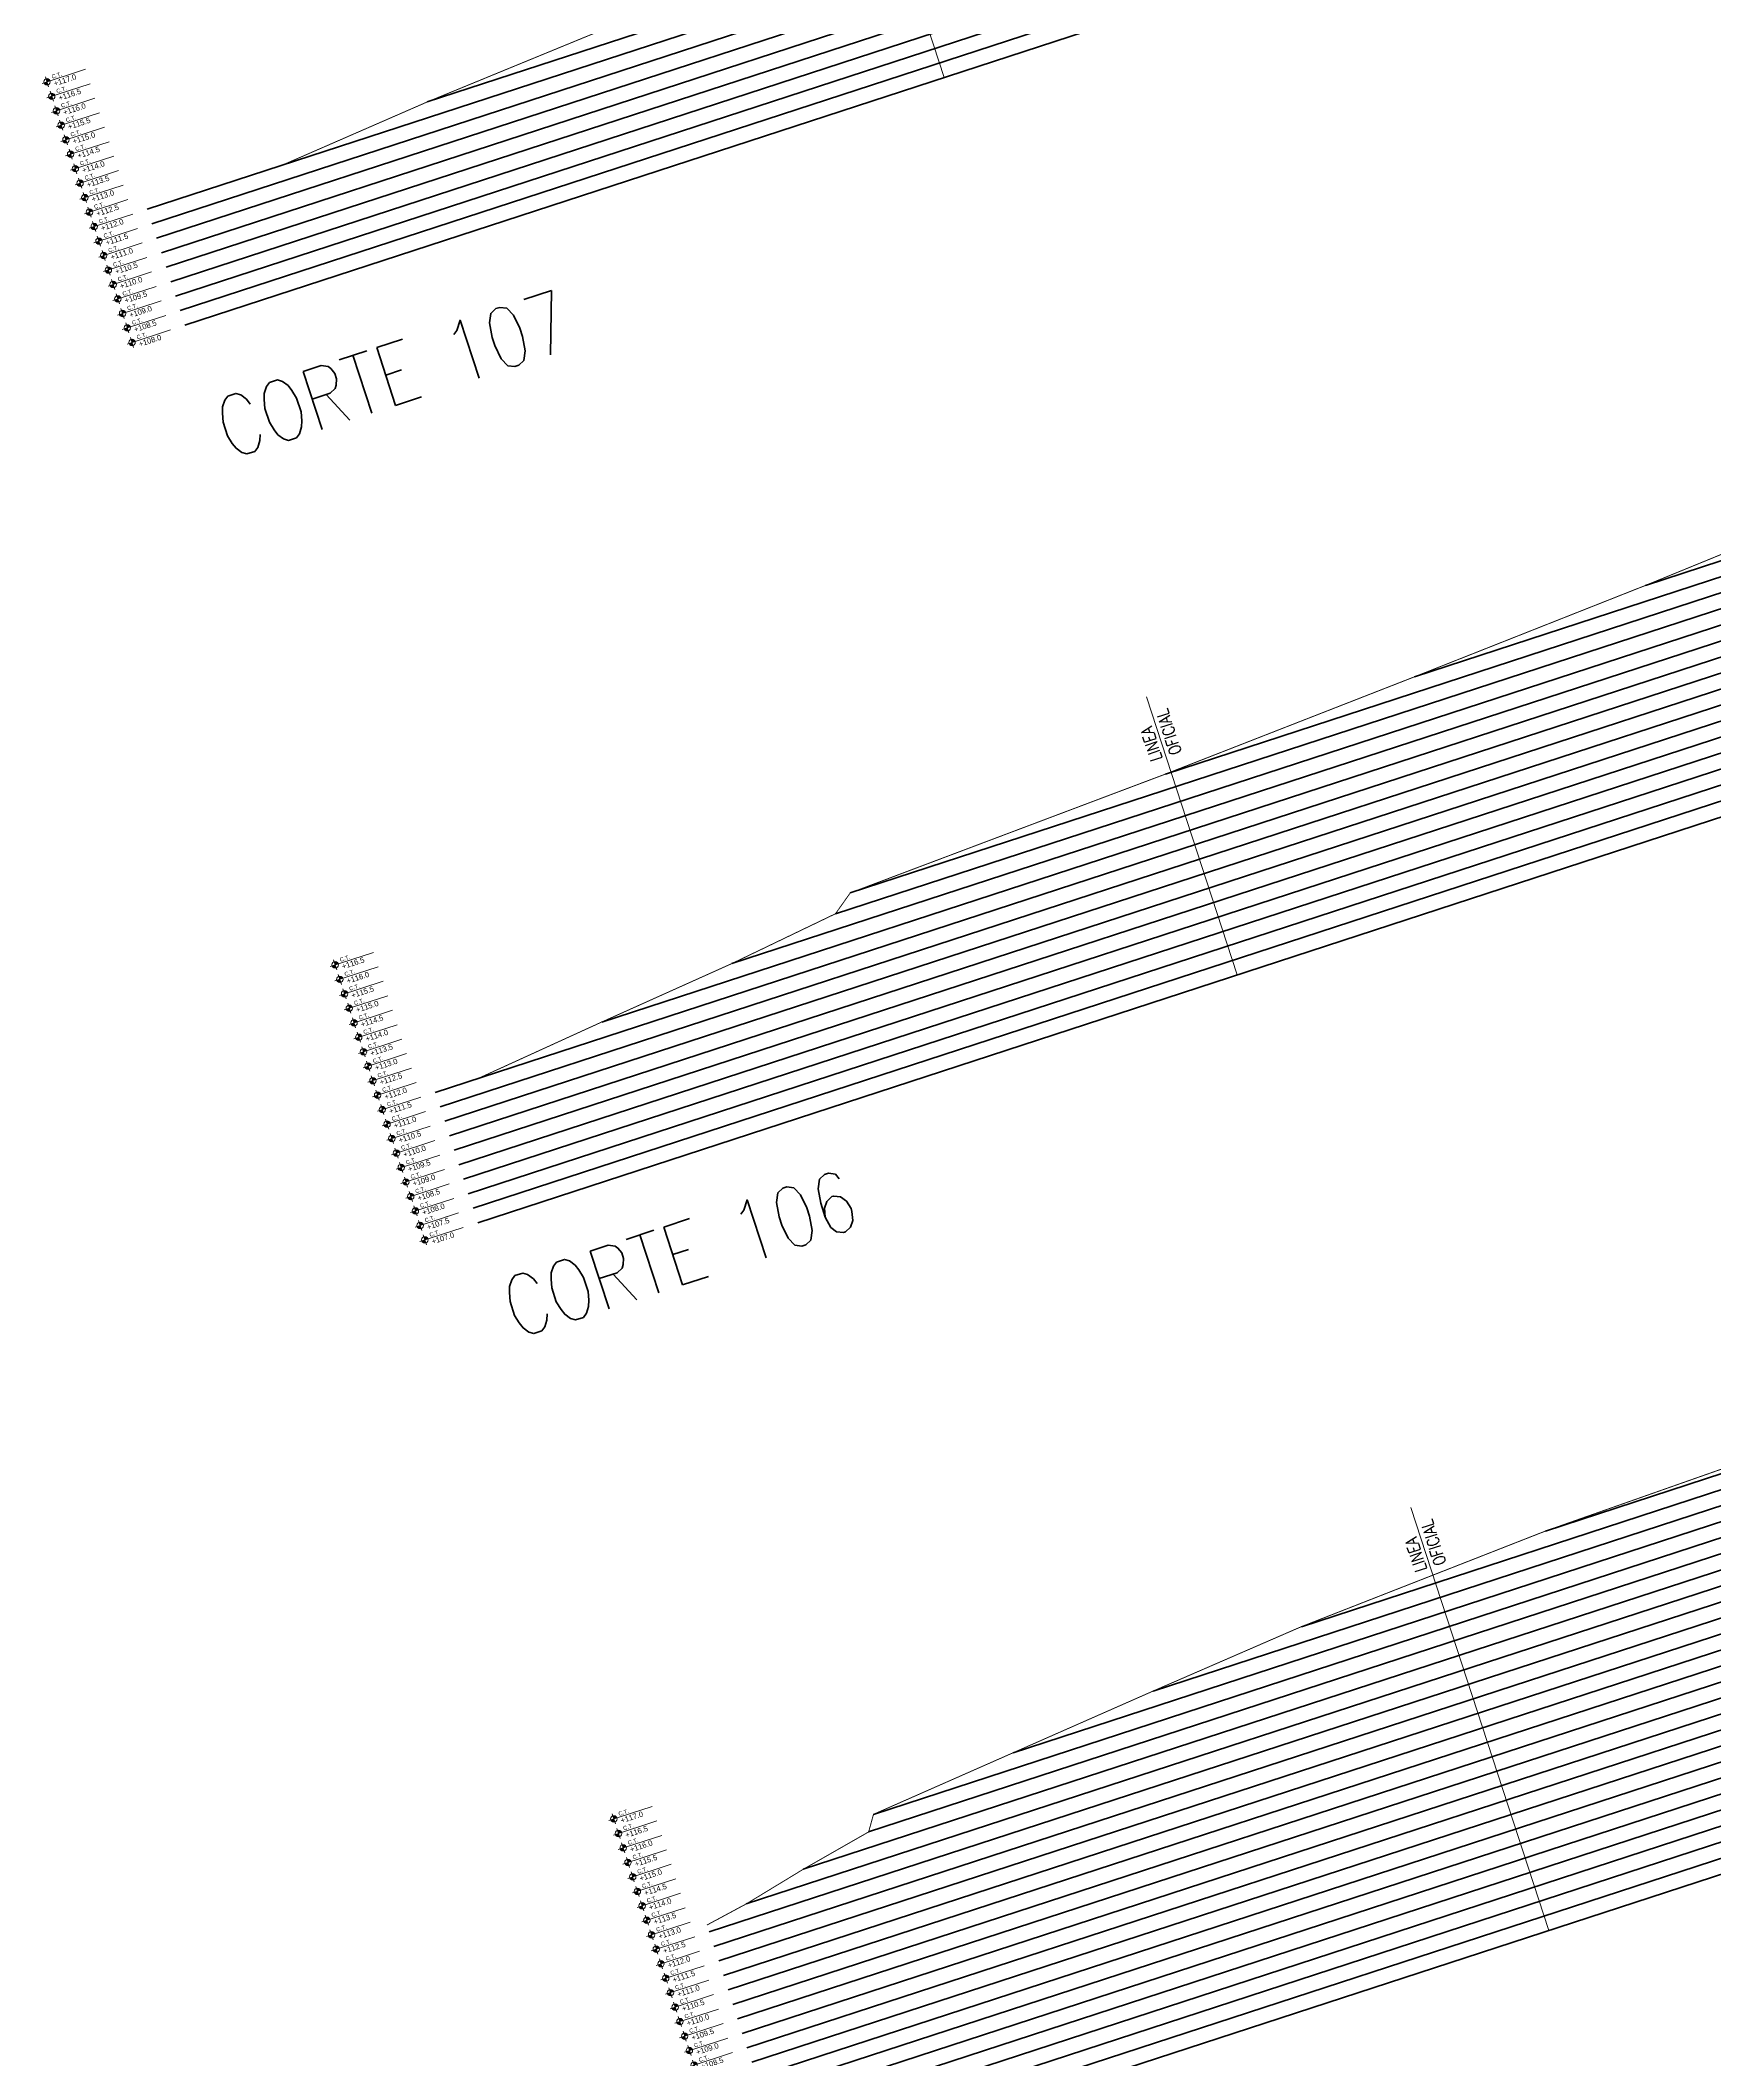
# Model space of a CAD drawing. Header units: metres. Extents: x 733085 to 734585, y 6084499 to 6087418.
# Drawn here: x 733371.7 to 733426.7, y 6087211.2 to 6087277.5 of the extents above; entities that cross this region are included whole.
import ezdxf
from ezdxf.enums import TextEntityAlignment as Align

# ---------------------------------------------------------------- set-up
doc = ezdxf.new("R2010")
doc.units = ezdxf.units.M
doc.header["$LTSCALE"] = 5
doc.header["$MEASUREMENT"] = 0
doc.layers.get('0').update_dxf_attribs({"color": 30})
doc.layers.add('_AUX', color=210, linetype='Continuous', lineweight=18, plot=False)
for name, color, linetype, lineweight in [('A-ELEV-MBE1', 7, 'Continuous', 35), ('U-ANNO-SYMB', 3, 'Continuous', 18), ('U-ANNO-TEXT', 3, 'Continuous', 18)]:
    doc.layers.add(name, color=color, linetype=linetype, lineweight=lineweight)
doc.styles.add('E-ARIAL', font='arial.ttf')
doc.styles.add('E-ROMANS', font='romans.shx', dxfattribs={"width": 0.8})

# ---------------------------------------------------------------- blocks, each defined once
blk = doc.blocks.new('*U18')
at = {"lineweight": 0}
h = blk.add_hatch(color=256, dxfattribs=at)
edge = h.paths.add_edge_path()
edge.add_arc((0, 0), 200, 0, 90)
edge.add_line((0, 200), (0, 0))
edge.add_line((0, 0), (200, 0))
edge = h.paths.add_edge_path()
edge.add_line((0, 0), (-200, 0))
edge.add_arc((0, 0), 200, 180, 270)
edge.add_line((0, -200), (0, 0))
for p, q in [((2500, 0), (-325, 0)), ((0, 325), (0, -325))]:
    blk.add_line(p, q)
blk.add_circle((0, 0), 200)
at = {"style": 'E-ARIAL'}
blk.add_attdef('LEVEL', text='', height=250, dxfattribs=at).set_placement((371, 0), align=Align.BOTTOM_LEFT)
blk.add_attdef('HEIGHT', text='', height=250, dxfattribs=at).set_placement((371, -75), align=Align.TOP_LEFT)

msp = doc.modelspace()

# ---------------------------------------------------------------- linework, layer by layer
at = {"layer": '_AUX', "ltscale": 0.05}
for points in [[(733401.404, 6087276.247), (733398.735, 6087284.427)], [(733411.019, 6087246.776), (733408.04, 6087255.906)], [(733421.255, 6087215.403), (733416.725, 6087229.287)]]:
    msp.add_lwpolyline(points, dxfattribs=at)
at = {"layer": '_AUX'}
msp.add_lwpolyline([(733385.081, 6087238.849), (733385.019, 6087238.819)], dxfattribs=at)
at = {"layer": 'A-ELEV-MBE1', "color": 252}
for p, q in [((733584.159, 6087335.873), (733376.472, 6087268.112)), ((733564.601, 6087330.018), (733376.317, 6087268.588)), ((733560.856, 6087329.322), (733376.162, 6087269.063)), ((733557.502, 6087328.753), (733376.007, 6087269.538)), ((733553.864, 6087328.092), (733375.852, 6087270.014)), ((733550.822, 6087327.626), (733375.697, 6087270.489)), ((733544.561, 6087326.635), (733375.387, 6087271.44)), ((733547.737, 6087327.145), (733375.542, 6087270.965)), ((733540.649, 6087325.884), (733375.231, 6087271.915)), ((733537.121, 6087325.26), (733384.43, 6087275.442)), ((733593.619, 6087306.877), (733385.932, 6087239.117)), ((733593.775, 6087306.402), (733386.087, 6087238.641)), ((733583.262, 6087304.024), (733385.777, 6087239.592)), ((733579, 6087303.159), (733385.622, 6087240.067)), ((733572.994, 6087302.251), (733385.312, 6087241.018)), ((733576.051, 6087302.723), (733385.467, 6087240.543)), ((733569.944, 6087301.782), (733385.157, 6087241.493)), ((733563.978, 6087300.888), (733384.847, 6087242.444)), ((733566.955, 6087301.333), (733385.002, 6087241.969)), ((733560.095, 6087300.147), (733384.692, 6087242.919)), ((733555.429, 6087299.15), (733390.157, 6087245.229)), ((733550.968, 6087298.221), (733394.426, 6087247.147)), ((733547.612, 6087297.652), (733397.833, 6087248.785)), ((733543.726, 6087296.91), (733398.317, 6087249.469)), ((733538.691, 6087295.793), (733408.67, 6087253.372)), ((733534.219, 6087294.86), (733416.847, 6087256.566)), ((733530.072, 6087294.033), (733424.428, 6087259.565)), ((733603.39, 6087276.931), (733395.703, 6087209.17)), ((733603.545, 6087276.455), (733395.858, 6087208.695)), ((733597.904, 6087275.667), (733395.548, 6087209.646)), ((733603.7, 6087275.98), (733396.013, 6087208.22)), ((733595.098, 6087275.277), (733395.393, 6087210.121)), ((733603.855, 6087275.505), (733396.168, 6087207.744)), ((733604.01, 6087275.029), (733396.323, 6087207.269)), ((733588.784, 6087274.269), (733395.082, 6087211.072)), ((733591.893, 6087274.757), (733395.237, 6087210.596)), ((733585.743, 6087273.803), (733394.927, 6087211.547)), ((733582.757, 6087273.354), (733394.772, 6087212.022)), ((733576.812, 6087272.467), (733394.462, 6087212.973)), ((733579.782, 6087272.91), (733394.617, 6087212.498)), ((733573.901, 6087272.043), (733394.307, 6087213.448)), ((733567.949, 6087271.153), (733393.997, 6087214.399)), ((733570.878, 6087271.583), (733394.152, 6087213.924)), ((733564.987, 6087270.712), (733393.842, 6087214.874)), ((733560.428, 6087269.751), (733393.687, 6087215.35)), ((733557.071, 6087269.182), (733394.902, 6087216.272)), ((733549.941, 6087267.381), (733396.774, 6087217.409)), ((733545.756, 6087266.542), (733398.922, 6087218.636)), ((733540.531, 6087265.363), (733399.08, 6087219.213)), ((733534.308, 6087263.859), (733403.666, 6087221.235)), ((733527.264, 6087262.086), (733408.265, 6087223.262)), ((733517.214, 6087259.333), (733413.129, 6087225.375)), ((733503.826, 6087255.491), (733421.147, 6087228.516))]:
    msp.add_line(p, q, dxfattribs=at)
at = {"layer": 'A-ELEV-MBE1', "ltscale": 0.15, "const_width": 0.03}
for points in [[(733379.649, 6087273.357), (733384.43, 6087275.442), (733390.641, 6087277.995), (733396.018, 6087280.275), (733400.335, 6087282.209), (733404.52, 6087284.101), (733413.926, 6087287.695), (733421.372, 6087290.651), (733429.394, 6087293.794), (733442.62, 6087298.635), (733467.416, 6087307.251), (733475.623, 6087309.929), (733481.375, 6087311.279), (733485.431, 6087312.603), (733494.357, 6087315.515), (733503.022, 6087317.816), (733511.66, 6087320.108), (733519.469, 6087322.13), (733524.098, 6087323.114), (733527.24, 6087323.613), (733530.537, 6087324.163), (733533.83, 6087324.712), (733537.121, 6087325.26)], [(733386.114, 6087243.383), (733390.157, 6087245.229), (733394.426, 6087247.147), (733397.833, 6087248.785), (733398.317, 6087249.469), (733408.67, 6087253.372), (733416.847, 6087256.566), (733424.428, 6087259.565), (733430.761, 6087262.157), (733437.148, 6087264.767), (733452.626, 6087270.343), (733498.92, 6087285.447), (733514.414, 6087289.976), (733523.192, 6087292.314), (733530.072, 6087294.033), (733534.219, 6087294.86), (733538.691, 6087295.793)], [(733393.612, 6087215.578), (733394.902, 6087216.272), (733396.774, 6087217.409), (733398.922, 6087218.636), (733399.08, 6087219.213), (733403.666, 6087221.235), (733408.265, 6087223.262), (733413.129, 6087225.375), (733421.147, 6087228.516), (733441.71, 6087235.751), (733482.594, 6087249.09), (733503.826, 6087255.491), (733517.214, 6087259.333), (733527.264, 6087262.086), (733534.308, 6087263.859), (733540.531, 6087265.363)]]:
    msp.add_lwpolyline(points, dxfattribs=at)

# ---------------------------------------------------------------- block references
at = {"layer": 'U-ANNO-SYMB', "color": 1}
ref = msp.add_blockref('*U18', (733371.943, 6087276.102), dxfattribs=dict(at, xscale=0.0005309734512920893, yscale=0.0005309734512920893, zscale=0.0005309734512920893, rotation=18.06951219030283))
ref.add_attrib('LEVEL', 'C.T.', dxfattribs={"layer": '0', "height": 0.1327, "rotation": 18.06951, "style": 'E-ARIAL'}).set_placement((733372.131, 6087276.163), align=Align.BOTTOM_LEFT)
ref.add_attrib('HEIGHT', '+117.0', dxfattribs={"layer": '0', "height": 0.1774, "rotation": 18.06951, "style": 'E-ARIAL'}).set_placement((733372.143, 6087276.125), align=Align.TOP_LEFT)
ref = msp.add_blockref('*U18', (733372.098, 6087275.626), dxfattribs=dict(at, xscale=0.0005309734512920893, yscale=0.0005309734512920893, zscale=0.0005309734512920893, rotation=18.06951219030283))
ref.add_attrib('LEVEL', 'C.T.', dxfattribs={"layer": '0', "height": 0.1327, "rotation": 18.06951, "style": 'E-ARIAL'}).set_placement((733372.286, 6087275.688), align=Align.BOTTOM_LEFT)
ref.add_attrib('HEIGHT', '+116.5', dxfattribs={"layer": '0', "height": 0.1774, "rotation": 18.06951, "style": 'E-ARIAL'}).set_placement((733372.298, 6087275.65), align=Align.TOP_LEFT)
ref = msp.add_blockref('*U18', (733372.253, 6087275.151), dxfattribs=dict(at, xscale=0.0005309734512920893, yscale=0.0005309734512920893, zscale=0.0005309734512920893, rotation=18.06951219030283))
ref.add_attrib('LEVEL', 'C.T.', dxfattribs={"layer": '0', "height": 0.1327, "rotation": 18.06951, "style": 'E-ARIAL'}).set_placement((733372.441, 6087275.212), align=Align.BOTTOM_LEFT)
ref.add_attrib('HEIGHT', '+116.0', dxfattribs={"layer": '0', "height": 0.1774, "rotation": 18.06951, "style": 'E-ARIAL'}).set_placement((733372.453, 6087275.174), align=Align.TOP_LEFT)
ref = msp.add_blockref('*U18', (733372.409, 6087274.676), dxfattribs=dict(at, xscale=0.0005309734512920893, yscale=0.0005309734512920893, zscale=0.0005309734512920893, rotation=18.06951219030283))
ref.add_attrib('LEVEL', 'C.T.', dxfattribs={"layer": '0', "height": 0.1327, "rotation": 18.06951, "style": 'E-ARIAL'}).set_placement((733372.596, 6087274.737), align=Align.BOTTOM_LEFT)
ref.add_attrib('HEIGHT', '+115.5', dxfattribs={"layer": '0', "height": 0.1774, "rotation": 18.06951, "style": 'E-ARIAL'}).set_placement((733372.608, 6087274.699), align=Align.TOP_LEFT)
ref = msp.add_blockref('*U18', (733372.564, 6087274.2), dxfattribs=dict(at, xscale=0.0005309734512920893, yscale=0.0005309734512920893, zscale=0.0005309734512920893, rotation=18.06951219030283))
ref.add_attrib('LEVEL', 'C.T.', dxfattribs={"layer": '0', "height": 0.1327, "rotation": 18.06951, "style": 'E-ARIAL'}).set_placement((733372.751, 6087274.262), align=Align.BOTTOM_LEFT)
ref.add_attrib('HEIGHT', '+115.0', dxfattribs={"layer": '0', "height": 0.1774, "rotation": 18.06951, "style": 'E-ARIAL'}).set_placement((733372.763, 6087274.224), align=Align.TOP_LEFT)
ref = msp.add_blockref('*U18', (733372.719, 6087273.725), dxfattribs=dict(at, xscale=0.0005309734512920893, yscale=0.0005309734512920893, zscale=0.0005309734512920893, rotation=18.06951219030283))
ref.add_attrib('LEVEL', 'C.T.', dxfattribs={"layer": '0', "height": 0.1327, "rotation": 18.06951, "style": 'E-ARIAL'}).set_placement((733372.906, 6087273.786), align=Align.BOTTOM_LEFT)
ref.add_attrib('HEIGHT', '+114.5', dxfattribs={"layer": '0', "height": 0.1774, "rotation": 18.06951, "style": 'E-ARIAL'}).set_placement((733372.918, 6087273.748), align=Align.TOP_LEFT)
ref = msp.add_blockref('*U18', (733372.874, 6087273.25), dxfattribs=dict(at, xscale=0.0005309734512920893, yscale=0.0005309734512920893, zscale=0.0005309734512920893, rotation=18.06951219030283))
ref.add_attrib('LEVEL', 'C.T.', dxfattribs={"layer": '0', "height": 0.1327, "rotation": 18.06951, "style": 'E-ARIAL'}).set_placement((733373.061, 6087273.311), align=Align.BOTTOM_LEFT)
ref.add_attrib('HEIGHT', '+114.0', dxfattribs={"layer": '0', "height": 0.1774, "rotation": 18.06951, "style": 'E-ARIAL'}).set_placement((733373.074, 6087273.273), align=Align.TOP_LEFT)
ref = msp.add_blockref('*U18', (733373.029, 6087272.774), dxfattribs=dict(at, xscale=0.0005309734512920893, yscale=0.0005309734512920893, zscale=0.0005309734512920893, rotation=18.06951219030283))
ref.add_attrib('LEVEL', 'C.T.', dxfattribs={"layer": '0', "height": 0.1327, "rotation": 18.06951, "style": 'E-ARIAL'}).set_placement((733373.216, 6087272.836), align=Align.BOTTOM_LEFT)
ref.add_attrib('HEIGHT', '+113.5', dxfattribs={"layer": '0', "height": 0.1774, "rotation": 18.06951, "style": 'E-ARIAL'}).set_placement((733373.229, 6087272.798), align=Align.TOP_LEFT)
ref = msp.add_blockref('*U18', (733373.184, 6087272.299), dxfattribs=dict(at, xscale=0.0005309734512920893, yscale=0.0005309734512920893, zscale=0.0005309734512920893, rotation=18.06951219030283))
ref.add_attrib('LEVEL', 'C.T.', dxfattribs={"layer": '0', "height": 0.1327, "rotation": 18.06951, "style": 'E-ARIAL'}).set_placement((733373.371, 6087272.36), align=Align.BOTTOM_LEFT)
ref.add_attrib('HEIGHT', '+113.0', dxfattribs={"layer": '0', "height": 0.1774, "rotation": 18.06951, "style": 'E-ARIAL'}).set_placement((733373.384, 6087272.322), align=Align.TOP_LEFT)
ref = msp.add_blockref('*U18', (733373.339, 6087271.824), dxfattribs=dict(at, xscale=0.0005309734512920893, yscale=0.0005309734512920893, zscale=0.0005309734512920893, rotation=18.06951219030283))
ref.add_attrib('LEVEL', 'C.T.', dxfattribs={"layer": '0', "height": 0.1327, "rotation": 18.06951, "style": 'E-ARIAL'}).set_placement((733373.526, 6087271.885), align=Align.BOTTOM_LEFT)
ref.add_attrib('HEIGHT', '+112.5', dxfattribs={"layer": '0', "height": 0.1774, "rotation": 18.06951, "style": 'E-ARIAL'}).set_placement((733373.539, 6087271.847), align=Align.TOP_LEFT)
ref = msp.add_blockref('*U18', (733373.494, 6087271.348), dxfattribs=dict(at, xscale=0.0005309734512920893, yscale=0.0005309734512920893, zscale=0.0005309734512920893, rotation=18.06951219030283))
ref.add_attrib('LEVEL', 'C.T.', dxfattribs={"layer": '0', "height": 0.1327, "rotation": 18.06951, "style": 'E-ARIAL'}).set_placement((733373.682, 6087271.41), align=Align.BOTTOM_LEFT)
ref.add_attrib('HEIGHT', '+112.0', dxfattribs={"layer": '0', "height": 0.1774, "rotation": 18.06951, "style": 'E-ARIAL'}).set_placement((733373.694, 6087271.372), align=Align.TOP_LEFT)
ref = msp.add_blockref('*U18', (733373.649, 6087270.873), dxfattribs=dict(at, xscale=0.0005309734512920893, yscale=0.0005309734512920893, zscale=0.0005309734512920893, rotation=18.06951219030283))
ref.add_attrib('LEVEL', 'C.T.', dxfattribs={"layer": '0', "height": 0.1327, "rotation": 18.06951, "style": 'E-ARIAL'}).set_placement((733373.837, 6087270.934), align=Align.BOTTOM_LEFT)
ref.add_attrib('HEIGHT', '+111.5', dxfattribs={"layer": '0', "height": 0.1774, "rotation": 18.06951, "style": 'E-ARIAL'}).set_placement((733373.849, 6087270.896), align=Align.TOP_LEFT)
ref = msp.add_blockref('*U18', (733373.804, 6087270.398), dxfattribs=dict(at, xscale=0.0005309734512920893, yscale=0.0005309734512920893, zscale=0.0005309734512920893, rotation=18.06951219030283))
ref.add_attrib('LEVEL', 'C.T.', dxfattribs={"layer": '0', "height": 0.1327, "rotation": 18.06951, "style": 'E-ARIAL'}).set_placement((733373.992, 6087270.459), align=Align.BOTTOM_LEFT)
ref.add_attrib('HEIGHT', '+111.0', dxfattribs={"layer": '0', "height": 0.1774, "rotation": 18.06951, "style": 'E-ARIAL'}).set_placement((733374.004, 6087270.421), align=Align.TOP_LEFT)
ref = msp.add_blockref('*U18', (733373.959, 6087269.922), dxfattribs=dict(at, xscale=0.0005309734512920893, yscale=0.0005309734512920893, zscale=0.0005309734512920893, rotation=18.06951219030283))
ref.add_attrib('LEVEL', 'C.T.', dxfattribs={"layer": '0', "height": 0.1327, "rotation": 18.06951, "style": 'E-ARIAL'}).set_placement((733374.147, 6087269.983), align=Align.BOTTOM_LEFT)
ref.add_attrib('HEIGHT', '+110.5', dxfattribs={"layer": '0', "height": 0.1774, "rotation": 18.06951, "style": 'E-ARIAL'}).set_placement((733374.159, 6087269.946), align=Align.TOP_LEFT)
ref = msp.add_blockref('*U18', (733374.114, 6087269.447), dxfattribs=dict(at, xscale=0.0005309734512920893, yscale=0.0005309734512920893, zscale=0.0005309734512920893, rotation=18.06951219030283))
ref.add_attrib('LEVEL', 'C.T.', dxfattribs={"layer": '0', "height": 0.1327, "rotation": 18.06951, "style": 'E-ARIAL'}).set_placement((733374.302, 6087269.508), align=Align.BOTTOM_LEFT)
ref.add_attrib('HEIGHT', '+110.0', dxfattribs={"layer": '0', "height": 0.1774, "rotation": 18.06951, "style": 'E-ARIAL'}).set_placement((733374.314, 6087269.47), align=Align.TOP_LEFT)
ref = msp.add_blockref('*U18', (733374.27, 6087268.972), dxfattribs=dict(at, xscale=0.0005309734512920893, yscale=0.0005309734512920893, zscale=0.0005309734512920893, rotation=18.06951219030283))
ref.add_attrib('LEVEL', 'C.T.', dxfattribs={"layer": '0', "height": 0.1327, "rotation": 18.06951, "style": 'E-ARIAL'}).set_placement((733374.457, 6087269.033), align=Align.BOTTOM_LEFT)
ref.add_attrib('HEIGHT', '+109.5', dxfattribs={"layer": '0', "height": 0.1774, "rotation": 18.06951, "style": 'E-ARIAL'}).set_placement((733374.469, 6087268.995), align=Align.TOP_LEFT)
ref = msp.add_blockref('*U18', (733374.425, 6087268.496), dxfattribs=dict(at, xscale=0.0005309734512920893, yscale=0.0005309734512920893, zscale=0.0005309734512920893, rotation=18.06951219030283))
ref.add_attrib('LEVEL', 'C.T.', dxfattribs={"layer": '0', "height": 0.1327, "rotation": 18.06951, "style": 'E-ARIAL'}).set_placement((733374.612, 6087268.557), align=Align.BOTTOM_LEFT)
ref.add_attrib('HEIGHT', '+109.0', dxfattribs={"layer": '0', "height": 0.1774, "rotation": 18.06951, "style": 'E-ARIAL'}).set_placement((733374.624, 6087268.52), align=Align.TOP_LEFT)
ref = msp.add_blockref('*U18', (733374.58, 6087268.021), dxfattribs=dict(at, xscale=0.0005309734512920893, yscale=0.0005309734512920893, zscale=0.0005309734512920893, rotation=18.06951219030283))
ref.add_attrib('LEVEL', 'C.T.', dxfattribs={"layer": '0', "height": 0.1327, "rotation": 18.06951, "style": 'E-ARIAL'}).set_placement((733374.767, 6087268.082), align=Align.BOTTOM_LEFT)
ref.add_attrib('HEIGHT', '+108.5', dxfattribs={"layer": '0', "height": 0.1774, "rotation": 18.06951, "style": 'E-ARIAL'}).set_placement((733374.779, 6087268.044), align=Align.TOP_LEFT)
ref = msp.add_blockref('*U18', (733374.735, 6087267.546), dxfattribs=dict(at, xscale=0.0005309734512920893, yscale=0.0005309734512920893, zscale=0.0005309734512920893, rotation=18.06951219030283))
ref.add_attrib('LEVEL', 'C.T.', dxfattribs={"layer": '0', "height": 0.1327, "rotation": 18.06951, "style": 'E-ARIAL'}).set_placement((733374.922, 6087267.607), align=Align.BOTTOM_LEFT)
ref.add_attrib('HEIGHT', '+108.0', dxfattribs={"layer": '0', "height": 0.1774, "rotation": 18.06951, "style": 'E-ARIAL'}).set_placement((733374.935, 6087267.569), align=Align.TOP_LEFT)
ref = msp.add_blockref('*U18', (733381.403, 6087247.106), dxfattribs=dict(at, xscale=0.0005309734512920893, yscale=0.0005309734512920893, zscale=0.0005309734512920893, rotation=18.06951219030283))
ref.add_attrib('LEVEL', 'C.T.', dxfattribs={"layer": '0', "height": 0.1327, "rotation": 18.06951, "style": 'E-ARIAL'}).set_placement((733381.591, 6087247.167), align=Align.BOTTOM_LEFT)
ref.add_attrib('HEIGHT', '+116.5', dxfattribs={"layer": '0', "height": 0.1774, "rotation": 18.06951, "style": 'E-ARIAL'}).set_placement((733381.603, 6087247.129), align=Align.TOP_LEFT)
ref = msp.add_blockref('*U18', (733381.559, 6087246.631), dxfattribs=dict(at, xscale=0.0005309734512920893, yscale=0.0005309734512920893, zscale=0.0005309734512920893, rotation=18.06951219030283))
ref.add_attrib('LEVEL', 'C.T.', dxfattribs={"layer": '0', "height": 0.1327, "rotation": 18.06951, "style": 'E-ARIAL'}).set_placement((733381.746, 6087246.692), align=Align.BOTTOM_LEFT)
ref.add_attrib('HEIGHT', '+116.0', dxfattribs={"layer": '0', "height": 0.1774, "rotation": 18.06951, "style": 'E-ARIAL'}).set_placement((733381.758, 6087246.654), align=Align.TOP_LEFT)
ref = msp.add_blockref('*U18', (733381.714, 6087246.155), dxfattribs=dict(at, xscale=0.0005309734512920893, yscale=0.0005309734512920893, zscale=0.0005309734512920893, rotation=18.06951219030283))
ref.add_attrib('LEVEL', 'C.T.', dxfattribs={"layer": '0', "height": 0.1327, "rotation": 18.06951, "style": 'E-ARIAL'}).set_placement((733381.901, 6087246.216), align=Align.BOTTOM_LEFT)
ref.add_attrib('HEIGHT', '+115.5', dxfattribs={"layer": '0', "height": 0.1774, "rotation": 18.06951, "style": 'E-ARIAL'}).set_placement((733381.913, 6087246.179), align=Align.TOP_LEFT)
ref = msp.add_blockref('*U18', (733381.869, 6087245.68), dxfattribs=dict(at, xscale=0.0005309734512920893, yscale=0.0005309734512920893, zscale=0.0005309734512920893, rotation=18.06951219030283))
ref.add_attrib('LEVEL', 'C.T.', dxfattribs={"layer": '0', "height": 0.1327, "rotation": 18.06951, "style": 'E-ARIAL'}).set_placement((733382.056, 6087245.741), align=Align.BOTTOM_LEFT)
ref.add_attrib('HEIGHT', '+115.0', dxfattribs={"layer": '0', "height": 0.1774, "rotation": 18.06951, "style": 'E-ARIAL'}).set_placement((733382.068, 6087245.703), align=Align.TOP_LEFT)
ref = msp.add_blockref('*U18', (733382.024, 6087245.205), dxfattribs=dict(at, xscale=0.0005309734512920893, yscale=0.0005309734512920893, zscale=0.0005309734512920893, rotation=18.06951219030283))
ref.add_attrib('LEVEL', 'C.T.', dxfattribs={"layer": '0', "height": 0.1327, "rotation": 18.06951, "style": 'E-ARIAL'}).set_placement((733382.211, 6087245.266), align=Align.BOTTOM_LEFT)
ref.add_attrib('HEIGHT', '+114.5', dxfattribs={"layer": '0', "height": 0.1774, "rotation": 18.06951, "style": 'E-ARIAL'}).set_placement((733382.224, 6087245.228), align=Align.TOP_LEFT)
ref = msp.add_blockref('*U18', (733382.179, 6087244.729), dxfattribs=dict(at, xscale=0.0005309734512920893, yscale=0.0005309734512920893, zscale=0.0005309734512920893, rotation=18.06951219030283))
ref.add_attrib('LEVEL', 'C.T.', dxfattribs={"layer": '0', "height": 0.1327, "rotation": 18.06951, "style": 'E-ARIAL'}).set_placement((733382.366, 6087244.79), align=Align.BOTTOM_LEFT)
ref.add_attrib('HEIGHT', '+114.0', dxfattribs={"layer": '0', "height": 0.1774, "rotation": 18.06951, "style": 'E-ARIAL'}).set_placement((733382.379, 6087244.753), align=Align.TOP_LEFT)
ref = msp.add_blockref('*U18', (733382.334, 6087244.254), dxfattribs=dict(at, xscale=0.0005309734512920893, yscale=0.0005309734512920893, zscale=0.0005309734512920893, rotation=18.06951219030283))
ref.add_attrib('LEVEL', 'C.T.', dxfattribs={"layer": '0', "height": 0.1327, "rotation": 18.06951, "style": 'E-ARIAL'}).set_placement((733382.521, 6087244.315), align=Align.BOTTOM_LEFT)
ref.add_attrib('HEIGHT', '+113.5', dxfattribs={"layer": '0', "height": 0.1774, "rotation": 18.06951, "style": 'E-ARIAL'}).set_placement((733382.534, 6087244.277), align=Align.TOP_LEFT)
ref = msp.add_blockref('*U18', (733382.489, 6087243.779), dxfattribs=dict(at, xscale=0.0005309734512920893, yscale=0.0005309734512920893, zscale=0.0005309734512920893, rotation=18.06951219030283))
ref.add_attrib('LEVEL', 'C.T.', dxfattribs={"layer": '0', "height": 0.1327, "rotation": 18.06951, "style": 'E-ARIAL'}).set_placement((733382.676, 6087243.84), align=Align.BOTTOM_LEFT)
ref.add_attrib('HEIGHT', '+113.0', dxfattribs={"layer": '0', "height": 0.1774, "rotation": 18.06951, "style": 'E-ARIAL'}).set_placement((733382.689, 6087243.802), align=Align.TOP_LEFT)
ref = msp.add_blockref('*U18', (733382.644, 6087243.303), dxfattribs=dict(at, xscale=0.0005309734512920893, yscale=0.0005309734512920893, zscale=0.0005309734512920893, rotation=18.06951219030283))
ref.add_attrib('LEVEL', 'C.T.', dxfattribs={"layer": '0', "height": 0.1327, "rotation": 18.06951, "style": 'E-ARIAL'}).set_placement((733382.832, 6087243.364), align=Align.BOTTOM_LEFT)
ref.add_attrib('HEIGHT', '+112.5', dxfattribs={"layer": '0', "height": 0.1774, "rotation": 18.06951, "style": 'E-ARIAL'}).set_placement((733382.844, 6087243.327), align=Align.TOP_LEFT)
ref = msp.add_blockref('*U18', (733382.799, 6087242.828), dxfattribs=dict(at, xscale=0.0005309734512920893, yscale=0.0005309734512920893, zscale=0.0005309734512920893, rotation=18.06951219030283))
ref.add_attrib('LEVEL', 'C.T.', dxfattribs={"layer": '0', "height": 0.1327, "rotation": 18.06951, "style": 'E-ARIAL'}).set_placement((733382.987, 6087242.889), align=Align.BOTTOM_LEFT)
ref.add_attrib('HEIGHT', '+112.0', dxfattribs={"layer": '0', "height": 0.1774, "rotation": 18.06951, "style": 'E-ARIAL'}).set_placement((733382.999, 6087242.851), align=Align.TOP_LEFT)
ref = msp.add_blockref('*U18', (733382.954, 6087242.353), dxfattribs=dict(at, xscale=0.0005309734512920893, yscale=0.0005309734512920893, zscale=0.0005309734512920893, rotation=18.06951219030283))
ref.add_attrib('LEVEL', 'C.T.', dxfattribs={"layer": '0', "height": 0.1327, "rotation": 18.06951, "style": 'E-ARIAL'}).set_placement((733383.142, 6087242.414), align=Align.BOTTOM_LEFT)
ref.add_attrib('HEIGHT', '+111.5', dxfattribs={"layer": '0', "height": 0.1774, "rotation": 18.06951, "style": 'E-ARIAL'}).set_placement((733383.154, 6087242.376), align=Align.TOP_LEFT)
ref = msp.add_blockref('*U18', (733383.109, 6087241.877), dxfattribs=dict(at, xscale=0.0005309734512920893, yscale=0.0005309734512920893, zscale=0.0005309734512920893, rotation=18.06951219030283))
ref.add_attrib('LEVEL', 'C.T.', dxfattribs={"layer": '0', "height": 0.1327, "rotation": 18.06951, "style": 'E-ARIAL'}).set_placement((733383.297, 6087241.938), align=Align.BOTTOM_LEFT)
ref.add_attrib('HEIGHT', '+111.0', dxfattribs={"layer": '0', "height": 0.1774, "rotation": 18.06951, "style": 'E-ARIAL'}).set_placement((733383.309, 6087241.901), align=Align.TOP_LEFT)
ref = msp.add_blockref('*U18', (733383.264, 6087241.402), dxfattribs=dict(at, xscale=0.0005309734512920893, yscale=0.0005309734512920893, zscale=0.0005309734512920893, rotation=18.06951219030283))
ref.add_attrib('LEVEL', 'C.T.', dxfattribs={"layer": '0', "height": 0.1327, "rotation": 18.06951, "style": 'E-ARIAL'}).set_placement((733383.452, 6087241.463), align=Align.BOTTOM_LEFT)
ref.add_attrib('HEIGHT', '+110.5', dxfattribs={"layer": '0', "height": 0.1774, "rotation": 18.06951, "style": 'E-ARIAL'}).set_placement((733383.464, 6087241.425), align=Align.TOP_LEFT)
ref = msp.add_blockref('*U18', (733383.42, 6087240.927), dxfattribs=dict(at, xscale=0.0005309734512920893, yscale=0.0005309734512920893, zscale=0.0005309734512920893, rotation=18.06951219030283))
ref.add_attrib('LEVEL', 'C.T.', dxfattribs={"layer": '0', "height": 0.1327, "rotation": 18.06951, "style": 'E-ARIAL'}).set_placement((733383.607, 6087240.988), align=Align.BOTTOM_LEFT)
ref.add_attrib('HEIGHT', '+110.0', dxfattribs={"layer": '0', "height": 0.1774, "rotation": 18.06951, "style": 'E-ARIAL'}).set_placement((733383.619, 6087240.95), align=Align.TOP_LEFT)
ref = msp.add_blockref('*U18', (733383.575, 6087240.451), dxfattribs=dict(at, xscale=0.0005309734512920893, yscale=0.0005309734512920893, zscale=0.0005309734512920893, rotation=18.06951219030283))
ref.add_attrib('LEVEL', 'C.T.', dxfattribs={"layer": '0', "height": 0.1327, "rotation": 18.06951, "style": 'E-ARIAL'}).set_placement((733383.762, 6087240.512), align=Align.BOTTOM_LEFT)
ref.add_attrib('HEIGHT', '+109.5', dxfattribs={"layer": '0', "height": 0.1774, "rotation": 18.06951, "style": 'E-ARIAL'}).set_placement((733383.774, 6087240.475), align=Align.TOP_LEFT)
ref = msp.add_blockref('*U18', (733383.73, 6087239.976), dxfattribs=dict(at, xscale=0.0005309734512920893, yscale=0.0005309734512920893, zscale=0.0005309734512920893, rotation=18.06951219030283))
ref.add_attrib('LEVEL', 'C.T.', dxfattribs={"layer": '0', "height": 0.1327, "rotation": 18.06951, "style": 'E-ARIAL'}).set_placement((733383.917, 6087240.037), align=Align.BOTTOM_LEFT)
ref.add_attrib('HEIGHT', '+109.0', dxfattribs={"layer": '0', "height": 0.1774, "rotation": 18.06951, "style": 'E-ARIAL'}).set_placement((733383.93, 6087239.999), align=Align.TOP_LEFT)
ref = msp.add_blockref('*U18', (733383.885, 6087239.501), dxfattribs=dict(at, xscale=0.0005309734512920893, yscale=0.0005309734512920893, zscale=0.0005309734512920893, rotation=18.06951219030283))
ref.add_attrib('LEVEL', 'C.T.', dxfattribs={"layer": '0', "height": 0.1327, "rotation": 18.06951, "style": 'E-ARIAL'}).set_placement((733384.072, 6087239.562), align=Align.BOTTOM_LEFT)
ref.add_attrib('HEIGHT', '+108.5', dxfattribs={"layer": '0', "height": 0.1774, "rotation": 18.06951, "style": 'E-ARIAL'}).set_placement((733384.085, 6087239.524), align=Align.TOP_LEFT)
ref = msp.add_blockref('*U18', (733384.04, 6087239.025), dxfattribs=dict(at, xscale=0.0005309734512920893, yscale=0.0005309734512920893, zscale=0.0005309734512920893, rotation=18.06951219030283))
ref.add_attrib('LEVEL', 'C.T.', dxfattribs={"layer": '0', "height": 0.1327, "rotation": 18.06951, "style": 'E-ARIAL'}).set_placement((733384.227, 6087239.086), align=Align.BOTTOM_LEFT)
ref.add_attrib('HEIGHT', '+108.0', dxfattribs={"layer": '0', "height": 0.1774, "rotation": 18.06951, "style": 'E-ARIAL'}).set_placement((733384.24, 6087239.049), align=Align.TOP_LEFT)
ref = msp.add_blockref('*U18', (733384.195, 6087238.55), dxfattribs=dict(at, xscale=0.0005309734512920893, yscale=0.0005309734512920893, zscale=0.0005309734512920893, rotation=18.06951219030283))
ref.add_attrib('LEVEL', 'C.T.', dxfattribs={"layer": '0', "height": 0.1327, "rotation": 18.06951, "style": 'E-ARIAL'}).set_placement((733384.382, 6087238.611), align=Align.BOTTOM_LEFT)
ref.add_attrib('HEIGHT', '+107.5', dxfattribs={"layer": '0', "height": 0.1774, "rotation": 18.06951, "style": 'E-ARIAL'}).set_placement((733384.395, 6087238.573), align=Align.TOP_LEFT)
ref = msp.add_blockref('*U18', (733384.35, 6087238.075), dxfattribs=dict(at, xscale=0.0005309734512920893, yscale=0.0005309734512920893, zscale=0.0005309734512920893, rotation=18.06951219030283))
ref.add_attrib('LEVEL', 'C.T.', dxfattribs={"layer": '0', "height": 0.1327, "rotation": 18.06951, "style": 'E-ARIAL'}).set_placement((733384.538, 6087238.136), align=Align.BOTTOM_LEFT)
ref.add_attrib('HEIGHT', '+107.0', dxfattribs={"layer": '0', "height": 0.1774, "rotation": 18.06951, "style": 'E-ARIAL'}).set_placement((733384.55, 6087238.098), align=Align.TOP_LEFT)
ref = msp.add_blockref('*U18', (733390.554, 6087219.061), dxfattribs=dict(at, xscale=0.0005309734512920893, yscale=0.0005309734512920893, zscale=0.0005309734512920893, rotation=18.06951219030283))
ref.add_attrib('LEVEL', 'C.T.', dxfattribs={"layer": '0', "height": 0.1327, "rotation": 18.06951, "style": 'E-ARIAL'}).set_placement((733390.741, 6087219.122), align=Align.BOTTOM_LEFT)
ref.add_attrib('HEIGHT', '+117.0', dxfattribs={"layer": '0', "height": 0.1774, "rotation": 18.06951, "style": 'E-ARIAL'}).set_placement((733390.753, 6087219.084), align=Align.TOP_LEFT)
ref = msp.add_blockref('*U18', (733390.709, 6087218.586), dxfattribs=dict(at, xscale=0.0005309734512920893, yscale=0.0005309734512920893, zscale=0.0005309734512920893, rotation=18.06951219030283))
ref.add_attrib('LEVEL', 'C.T.', dxfattribs={"layer": '0', "height": 0.1327, "rotation": 18.06951, "style": 'E-ARIAL'}).set_placement((733390.896, 6087218.647), align=Align.BOTTOM_LEFT)
ref.add_attrib('HEIGHT', '+116.5', dxfattribs={"layer": '0', "height": 0.1774, "rotation": 18.06951, "style": 'E-ARIAL'}).set_placement((733390.908, 6087218.609), align=Align.TOP_LEFT)
ref = msp.add_blockref('*U18', (733390.864, 6087218.11), dxfattribs=dict(at, xscale=0.0005309734512920893, yscale=0.0005309734512920893, zscale=0.0005309734512920893, rotation=18.06951219030283))
ref.add_attrib('LEVEL', 'C.T.', dxfattribs={"layer": '0', "height": 0.1327, "rotation": 18.06951, "style": 'E-ARIAL'}).set_placement((733391.051, 6087218.171), align=Align.BOTTOM_LEFT)
ref.add_attrib('HEIGHT', '+116.0', dxfattribs={"layer": '0', "height": 0.1774, "rotation": 18.06951, "style": 'E-ARIAL'}).set_placement((733391.063, 6087218.134), align=Align.TOP_LEFT)
ref = msp.add_blockref('*U18', (733391.019, 6087217.635), dxfattribs=dict(at, xscale=0.0005309734512920893, yscale=0.0005309734512920893, zscale=0.0005309734512920893, rotation=18.06951219030283))
ref.add_attrib('LEVEL', 'C.T.', dxfattribs={"layer": '0', "height": 0.1327, "rotation": 18.06951, "style": 'E-ARIAL'}).set_placement((733391.206, 6087217.696), align=Align.BOTTOM_LEFT)
ref.add_attrib('HEIGHT', '+115.5', dxfattribs={"layer": '0', "height": 0.1774, "rotation": 18.06951, "style": 'E-ARIAL'}).set_placement((733391.219, 6087217.658), align=Align.TOP_LEFT)
ref = msp.add_blockref('*U18', (733391.174, 6087217.16), dxfattribs=dict(at, xscale=0.0005309734512920893, yscale=0.0005309734512920893, zscale=0.0005309734512920893, rotation=18.06951219030283))
ref.add_attrib('LEVEL', 'C.T.', dxfattribs={"layer": '0', "height": 0.1327, "rotation": 18.06951, "style": 'E-ARIAL'}).set_placement((733391.361, 6087217.221), align=Align.BOTTOM_LEFT)
ref.add_attrib('HEIGHT', '+115.0', dxfattribs={"layer": '0', "height": 0.1774, "rotation": 18.06951, "style": 'E-ARIAL'}).set_placement((733391.374, 6087217.183), align=Align.TOP_LEFT)
ref = msp.add_blockref('*U18', (733391.329, 6087216.684), dxfattribs=dict(at, xscale=0.0005309734512920893, yscale=0.0005309734512920893, zscale=0.0005309734512920893, rotation=18.06951219030283))
ref.add_attrib('LEVEL', 'C.T.', dxfattribs={"layer": '0', "height": 0.1327, "rotation": 18.06951, "style": 'E-ARIAL'}).set_placement((733391.516, 6087216.745), align=Align.BOTTOM_LEFT)
ref.add_attrib('HEIGHT', '+114.5', dxfattribs={"layer": '0', "height": 0.1774, "rotation": 18.06951, "style": 'E-ARIAL'}).set_placement((733391.529, 6087216.708), align=Align.TOP_LEFT)
ref = msp.add_blockref('*U18', (733391.484, 6087216.209), dxfattribs=dict(at, xscale=0.0005309734512920893, yscale=0.0005309734512920893, zscale=0.0005309734512920893, rotation=18.06951219030283))
ref.add_attrib('LEVEL', 'C.T.', dxfattribs={"layer": '0', "height": 0.1327, "rotation": 18.06951, "style": 'E-ARIAL'}).set_placement((733391.671, 6087216.27), align=Align.BOTTOM_LEFT)
ref.add_attrib('HEIGHT', '+114.0', dxfattribs={"layer": '0', "height": 0.1774, "rotation": 18.06951, "style": 'E-ARIAL'}).set_placement((733391.684, 6087216.232), align=Align.TOP_LEFT)
ref = msp.add_blockref('*U18', (733391.639, 6087215.734), dxfattribs=dict(at, xscale=0.0005309734512920893, yscale=0.0005309734512920893, zscale=0.0005309734512920893, rotation=18.06951219030283))
ref.add_attrib('LEVEL', 'C.T.', dxfattribs={"layer": '0', "height": 0.1327, "rotation": 18.06951, "style": 'E-ARIAL'}).set_placement((733391.827, 6087215.795), align=Align.BOTTOM_LEFT)
ref.add_attrib('HEIGHT', '+113.5', dxfattribs={"layer": '0', "height": 0.1774, "rotation": 18.06951, "style": 'E-ARIAL'}).set_placement((733391.839, 6087215.757), align=Align.TOP_LEFT)
ref = msp.add_blockref('*U18', (733391.794, 6087215.258), dxfattribs=dict(at, xscale=0.0005309734512920893, yscale=0.0005309734512920893, zscale=0.0005309734512920893, rotation=18.06951219030283))
ref.add_attrib('LEVEL', 'C.T.', dxfattribs={"layer": '0', "height": 0.1327, "rotation": 18.06951, "style": 'E-ARIAL'}).set_placement((733391.982, 6087215.319), align=Align.BOTTOM_LEFT)
ref.add_attrib('HEIGHT', '+113.0', dxfattribs={"layer": '0', "height": 0.1774, "rotation": 18.06951, "style": 'E-ARIAL'}).set_placement((733391.994, 6087215.281), align=Align.TOP_LEFT)
ref = msp.add_blockref('*U18', (733391.949, 6087214.783), dxfattribs=dict(at, xscale=0.0005309734512920893, yscale=0.0005309734512920893, zscale=0.0005309734512920893, rotation=18.06951219030283))
ref.add_attrib('LEVEL', 'C.T.', dxfattribs={"layer": '0', "height": 0.1327, "rotation": 18.06951, "style": 'E-ARIAL'}).set_placement((733392.137, 6087214.844), align=Align.BOTTOM_LEFT)
ref.add_attrib('HEIGHT', '+112.5', dxfattribs={"layer": '0', "height": 0.1774, "rotation": 18.06951, "style": 'E-ARIAL'}).set_placement((733392.149, 6087214.806), align=Align.TOP_LEFT)
ref = msp.add_blockref('*U18', (733392.104, 6087214.308), dxfattribs=dict(at, xscale=0.0005309734512920893, yscale=0.0005309734512920893, zscale=0.0005309734512920893, rotation=18.06951219030283))
ref.add_attrib('LEVEL', 'C.T.', dxfattribs={"layer": '0', "height": 0.1327, "rotation": 18.06951, "style": 'E-ARIAL'}).set_placement((733392.292, 6087214.369), align=Align.BOTTOM_LEFT)
ref.add_attrib('HEIGHT', '+112.0', dxfattribs={"layer": '0', "height": 0.1774, "rotation": 18.06951, "style": 'E-ARIAL'}).set_placement((733392.304, 6087214.331), align=Align.TOP_LEFT)
ref = msp.add_blockref('*U18', (733392.259, 6087213.832), dxfattribs=dict(at, xscale=0.0005309734512920893, yscale=0.0005309734512920893, zscale=0.0005309734512920893, rotation=18.06951219030283))
ref.add_attrib('LEVEL', 'C.T.', dxfattribs={"layer": '0', "height": 0.1327, "rotation": 18.06951, "style": 'E-ARIAL'}).set_placement((733392.447, 6087213.893), align=Align.BOTTOM_LEFT)
ref.add_attrib('HEIGHT', '+111.5', dxfattribs={"layer": '0', "height": 0.1774, "rotation": 18.06951, "style": 'E-ARIAL'}).set_placement((733392.459, 6087213.855), align=Align.TOP_LEFT)
ref = msp.add_blockref('*U18', (733392.415, 6087213.357), dxfattribs=dict(at, xscale=0.0005309734512920893, yscale=0.0005309734512920893, zscale=0.0005309734512920893, rotation=18.06951219030283))
ref.add_attrib('LEVEL', 'C.T.', dxfattribs={"layer": '0', "height": 0.1327, "rotation": 18.06951, "style": 'E-ARIAL'}).set_placement((733392.602, 6087213.418), align=Align.BOTTOM_LEFT)
ref.add_attrib('HEIGHT', '+111.0', dxfattribs={"layer": '0', "height": 0.1774, "rotation": 18.06951, "style": 'E-ARIAL'}).set_placement((733392.614, 6087213.38), align=Align.TOP_LEFT)
ref = msp.add_blockref('*U18', (733392.57, 6087212.881), dxfattribs=dict(at, xscale=0.0005309734512920893, yscale=0.0005309734512920893, zscale=0.0005309734512920893, rotation=18.06951219030283))
ref.add_attrib('LEVEL', 'C.T.', dxfattribs={"layer": '0', "height": 0.1327, "rotation": 18.06951, "style": 'E-ARIAL'}).set_placement((733392.757, 6087212.943), align=Align.BOTTOM_LEFT)
ref.add_attrib('HEIGHT', '+110.5', dxfattribs={"layer": '0', "height": 0.1774, "rotation": 18.06951, "style": 'E-ARIAL'}).set_placement((733392.769, 6087212.905), align=Align.TOP_LEFT)
ref = msp.add_blockref('*U18', (733392.725, 6087212.406), dxfattribs=dict(at, xscale=0.0005309734512920893, yscale=0.0005309734512920893, zscale=0.0005309734512920893, rotation=18.06951219030283))
ref.add_attrib('LEVEL', 'C.T.', dxfattribs={"layer": '0', "height": 0.1327, "rotation": 18.06951, "style": 'E-ARIAL'}).set_placement((733392.912, 6087212.467), align=Align.BOTTOM_LEFT)
ref.add_attrib('HEIGHT', '+110.0', dxfattribs={"layer": '0', "height": 0.1774, "rotation": 18.06951, "style": 'E-ARIAL'}).set_placement((733392.924, 6087212.429), align=Align.TOP_LEFT)
ref = msp.add_blockref('*U18', (733392.88, 6087211.931), dxfattribs=dict(at, xscale=0.0005309734512920893, yscale=0.0005309734512920893, zscale=0.0005309734512920893, rotation=18.06951219030283))
ref.add_attrib('LEVEL', 'C.T.', dxfattribs={"layer": '0', "height": 0.1327, "rotation": 18.06951, "style": 'E-ARIAL'}).set_placement((733393.067, 6087211.992), align=Align.BOTTOM_LEFT)
ref.add_attrib('HEIGHT', '+109.5', dxfattribs={"layer": '0', "height": 0.1774, "rotation": 18.06951, "style": 'E-ARIAL'}).set_placement((733393.08, 6087211.954), align=Align.TOP_LEFT)
ref = msp.add_blockref('*U18', (733393.035, 6087211.455), dxfattribs=dict(at, xscale=0.0005309734512920893, yscale=0.0005309734512920893, zscale=0.0005309734512920893, rotation=18.06951219030283))
ref.add_attrib('LEVEL', 'C.T.', dxfattribs={"layer": '0', "height": 0.1327, "rotation": 18.06951, "style": 'E-ARIAL'}).set_placement((733393.222, 6087211.517), align=Align.BOTTOM_LEFT)
ref.add_attrib('HEIGHT', '+109.0', dxfattribs={"layer": '0', "height": 0.1774, "rotation": 18.06951, "style": 'E-ARIAL'}).set_placement((733393.235, 6087211.479), align=Align.TOP_LEFT)
ref = msp.add_blockref('*U18', (733393.19, 6087210.98), dxfattribs=dict(at, xscale=0.0005309734512920893, yscale=0.0005309734512920893, zscale=0.0005309734512920893, rotation=18.06951219030283))
ref.add_attrib('LEVEL', 'C.T.', dxfattribs={"layer": '0', "height": 0.1327, "rotation": 18.06951, "style": 'E-ARIAL'}).set_placement((733393.377, 6087211.041), align=Align.BOTTOM_LEFT)
ref.add_attrib('HEIGHT', '+108.5', dxfattribs={"layer": '0', "height": 0.1774, "rotation": 18.06951, "style": 'E-ARIAL'}).set_placement((733393.39, 6087211.003), align=Align.TOP_LEFT)

# ---------------------------------------------------------------- texts
at = {"layer": 'U-ANNO-TEXT', "attachment_point": 7, "style": 'E-ROMANS'}
for s, insert, char_height, rotation in [('CORTE 107', (733377.915, 6087263.69), 2, 18.06951), ('LINEA\\POFICIAL', (733409.21, 6087254.085), 0.4, 108.06951), ('CORTE 106', (733387.338, 6087234.809), 2, 18.06951), ('LINEA\\POFICIAL', (733417.895, 6087227.466), 0.4, 108.06951)]:
    msp.add_mtext(s, dxfattribs=dict(at, insert=insert, char_height=char_height, rotation=rotation))

doc.saveas('drawing.dxf')
